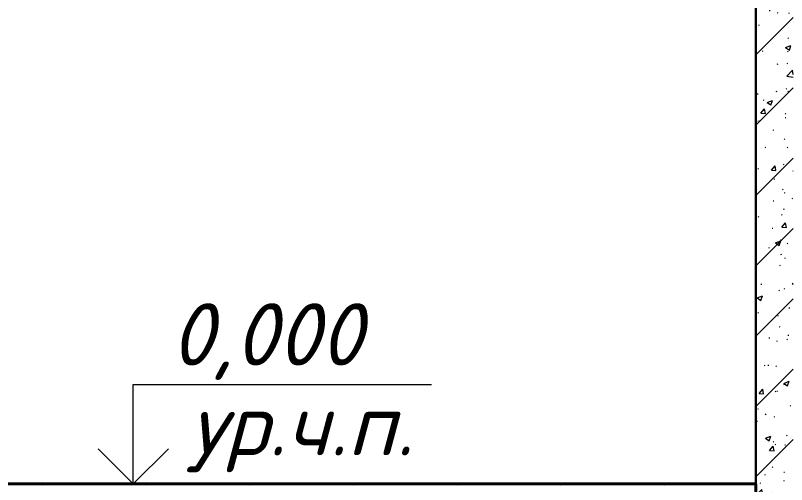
# Model space of a CAD drawing. Header units: millimetres. Extents: x -2951072 to 8268522, y -652067 to -630209.
# Drawn here: x 2665273 to 2668374, y -644123 to -642236 of the extents above; entities that cross this region are included whole.
import ezdxf

# ---------------------------------------------------------------- set-up
doc = ezdxf.new("R2010")
doc.units = ezdxf.units.MM
doc.header["$LTSCALE"] = 20
doc.layers.add('ANNO-TEXT', color=251, linetype='Continuous')
for name, color, linetype, lineweight in [('Высотные отметки', 7, 'Continuous', 9), ('Перекрытия', 7, 'Continuous', 18), ('Стены разрез', 7, 'Continuous', 30), ('Стены штриховка', 7, 'Continuous', 30), ('Типовые аннотации', 7, 'Continuous', 18)]:
    doc.layers.add(name, color=color, linetype=linetype, lineweight=lineweight)
doc.styles.add('PDF ISOCPEUR Italic', font='isocpeui.ttf')

# ---------------------------------------------------------------- blocks, each defined once
blk = doc.blocks.new('Высотные отметки - Стрелка вверх_ур_ч_п_-5097-_О__Р__1-1_')
at = {"layer": 'Типовые аннотации'}
for p, q in [((30221.2, 400), (31421.2, 400)), ((30221.2, 0), (30221.2, 400)), ((29821.2, 0), (30621.2, 0))]:
    blk.add_line(p, q, dxfattribs=at)
at = {"layer": 'Типовые аннотации', "lineweight": 20}
for q in [(30079.8, 141.4), (30362.6, 141.4)]:
    blk.add_line((30221.2, 0), q, dxfattribs=at)

msp = doc.modelspace()

# ---------------------------------------------------------------- hatches: boundary and pattern name
at = {"layer": 'Перекрытия', "lineweight": 9}
h = msp.add_hatch(dxfattribs=at)
h.set_pattern_fill('FP_6', color=256, style=0, pattern_type=2)
h.set_pattern_definition([(216.87, (2661342.27, -643396.47), (1249.4985, 833.0022), [208.25, -1874.25]), (206.565, (2661592.17, -643521.42), (-416.5, -416.5), [465.66, -465.66]), (198.435, (2661592.17, -643729.67), (-832.9995, -416.5009), [263.418, -1053.67])])
h.paths.add_polyline_path([(2668215.3, -644125.2), (2668250.5, -644125.2), (2668250.5, -644120.2), (2662800.5, -644120.2), (2662800.5, -644125.2), (2664924.6, -644125.2)], flags=0)
at = {"layer": 'Стены штриховка', "lineweight": 9}
h = msp.add_hatch(dxfattribs=at)
h.set_pattern_fill('FP_2', color=256, style=0, pattern_type=2)
h.set_pattern_definition([(50, (2661175.67, -643812.97), (218.621, -19.127), [22.86, -251.46]), (355, (2661175.67, -643812.97), (-42.292, 229.2684), [18.288, -201.168]), (100.451, (2661193.9, -643814.56), (176.331, 210.1396), [19.428, -213.708]), (46.184, (2661175.67, -643752), (325.295, -50.452), [34.29, -377.19]), (96.636, (2661202.78, -643756.2), (284.883, 296.913), [29.142, -320.562]), (351.184, (2661175.67, -643752), (284.886, 296.91), [27.432, -301.752]), (21, (2661206.15, -643767.25), (181.9375, -122.7183), [22.86, -251.46]), (326, (2661206.15, -643767.25), (74.162, 221.026), [18.288, -201.168]), (71.451, (2661221.31, -643777.48), (256.1003, 98.305), [19.428, -213.708]), (37.5, (2661175.67, -643812.97), (3.7064, 101.4659), [3.353, -195.377, 3.353, -200.863, -201.93]), (37.5, (2661175.67, -643812.97), (3.7064, 101.4659), [-402.946, 3.353, -198.577]), (7.5, (2661175.67, -643812.97), (80.1836, 120.2165), [3.353, -113.081, 3.353, -190.805, -76.962]), (7.5, (2661175.67, -643812.97), (80.1836, 120.2165), [-310.591, 3.353, -73.609]), (327.5, (2661107.7, -643812.97), (162.70865, -6.875), [3.353, -72.847, 3.353, -234.391, -315.468]), (327.5, (2661107.7, -643812.97), (162.70865, -6.875), [-313.944, 3.353, -312.115]), (317.5, (2661077.22, -643812.97), (177.7547, 30.5118), [3.353, -95.707, 3.353, -154.534, -224.028]), (317.5, (2661077.22, -643812.97), (177.7547, 30.5118), [-256.946, 3.353, -220.675])])
h.paths.add_polyline_path([(2668250.5, -644220.2), (2668400.5, -644220.2), (2668400.5, -640430.2), (2668250.5, -640430.2), (2668250.5, -642433.8)], flags=0)
h = msp.add_hatch(dxfattribs=at)
h.set_pattern_fill('FP_3', color=256, style=0, pattern_type=2)
h.set_pattern_definition([(45, (2661175.67, -643812.97), (-141.4214, 141.4214), [])])
h.paths.add_polyline_path([(2668250.5, -644220.2), (2668400.5, -644220.2), (2668400.5, -640430.2), (2668250.5, -640430.2), (2668250.5, -642433.8)], flags=0)

# ---------------------------------------------------------------- linework, layer by layer
at = {"layer": 'Высотные отметки'}
for p, q in [((2665378.6, -644120.2), (2665746.7, -644120.2)), ((2666912.5, -644120.2), (2665378.6, -644120.2))]:
    msp.add_line(p, q, dxfattribs=at)
at = {"layer": 'Перекрытия', "lineweight": 40}
for p, q in [((2668250.5, -644120.2), (2662800.5, -644120.2)), ((2668250.5, -644220.2), (2668250.5, -644120.2))]:
    msp.add_line(p, q, dxfattribs=at)
at = {"layer": 'Стены разрез'}
msp.add_line((2668250.5, -640430.2), (2668250.5, -644120.2), dxfattribs=at)

# ---------------------------------------------------------------- block references
at = {"layer": 'Высотные отметки', "lineweight": 20}
msp.add_blockref('Высотные отметки - Стрелка вверх_ур_ч_п_-5097-_О__Р__1-1_', (2635525.5, -644120.2), dxfattribs=at)

# ---------------------------------------------------------------- texts
at = {"layer": 'ANNO-TEXT', "color": 7, "lineweight": 0, "char_height": 250, "attachment_point": 1, "line_spacing_factor": 1.022761, "style": 'PDF ISOCPEUR Italic'}
for s, insert, width in [('0,000', (2665896, -643393.5), 1028.823), ('ур.ч.п.', (2665970.6, -643755.2), 1389.047)]:
    msp.add_mtext(s, dxfattribs=dict(at, insert=insert, width=width))

doc.saveas('drawing.dxf')
